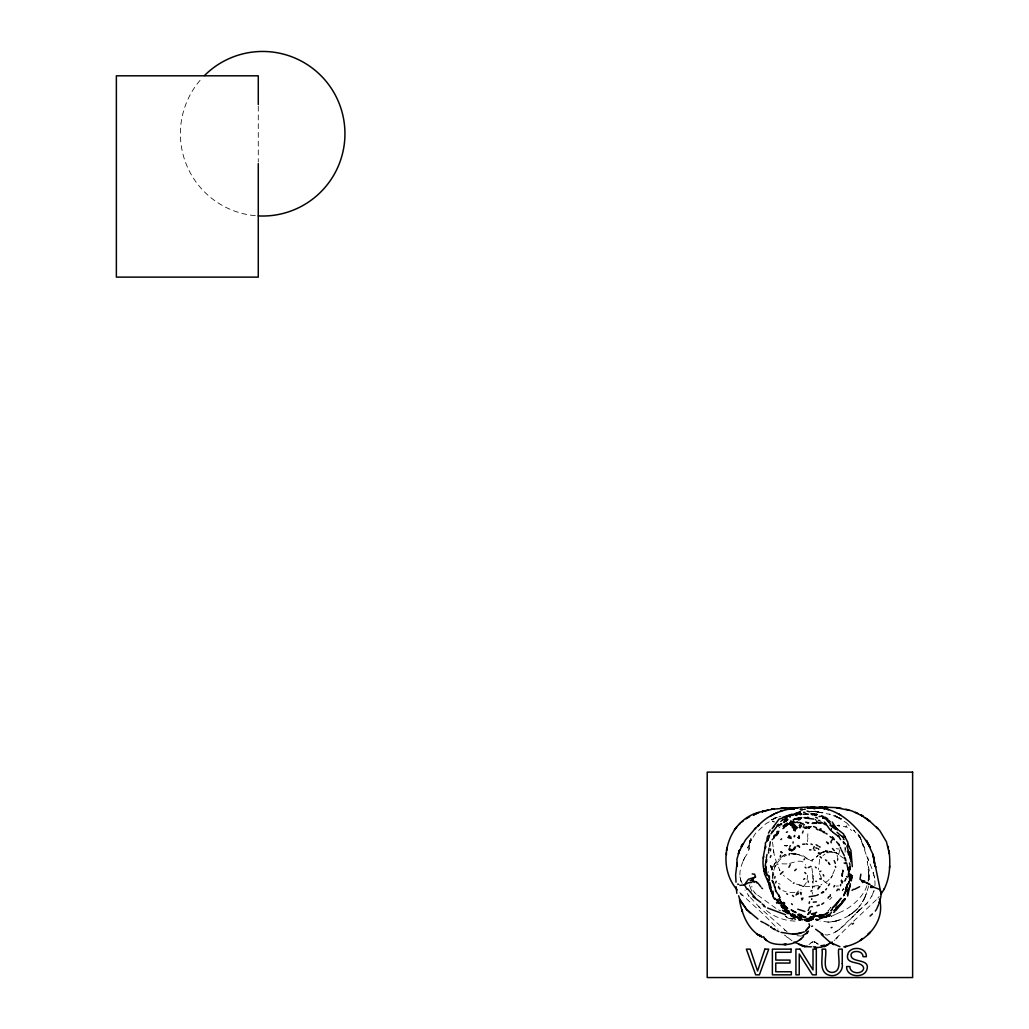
<?xml version="1.0" encoding="UTF-8"?>
<svg xmlns="http://www.w3.org/2000/svg" width="1029" height="1029" viewBox="0 0 1029 1029"><rect width="100%" height="100%" fill="white"/><g stroke="black" fill="none" stroke-linecap="round" stroke-linejoin="round"><path stroke-width="0.75" stroke-dasharray="5 3.75" d="M807.405 841.683L807.521 839.857M807.585 875.216L807.096 879.911M868.798 876.476L868.489 867.383M772.908 879.075C772.277 869.724 776.754 860.103 785.371 855.884M812.511 882.625L812.537 881.158M772.445 872.168L772.869 879.666M813.463 878.264L812.601 888.323M869.556 879.821L869.325 870.778L867.254 861.453L868.682 873.415L868.244 881.068M742.218 883.384C737.42 875.113 740.919 865.723 744.636 857.839L748.134 852.449L749.138 848.05M874.946 885.737C875.718 874.856 870.302 864.965 866.392 855.215L866.714 856.192L859.614 836.281L860.398 838.12M773.538 872.399L773.718 875.37M811.971 899.719L812.061 898.767M835.329 914.511L830.982 916.492M811.649 899.719L811.791 898.278M873.389 873.299L873.48 872.579L872.978 873.235M845.092 852.153L845.195 847.87M810.466 910.601L810.337 912.016M868.309 880.683L868.746 875.293L868.206 880.965M807.804 839.149L807.945 838.262M812.048 861.659L812.228 860.63M839.741 849.838L837.323 860.784M846.095 878.419L845.233 881.133L846.378 878.65M810.003 913.919L810.466 912.299M812.807 879.1L811.817 870.547M749.073 849.517L749.948 840.539L749.832 842.648L755.479 833.374L765.512 823.985L777.127 817.077L775.133 817.991M868.746 885.995L865.479 895.86L866.778 892.477L866.277 893.867C861.003 910.446 844.024 921.804 826.943 922.151L829.348 922.164L819.984 921.084M811.058 910.562L810.453 911.72M873.878 891.32L874.071 890.638L871.19 897.352L872.155 895.513L867.421 902.742L839.072 929.637L845.619 923.991M866.92 885.647C863.087 897.764 849.735 908.427 840.732 912.003M806.389 882.65L800.909 889.892M845.877 826.956L846.545 825.953L845.877 826.956L841.503 825.953M834.802 869.646L830.84 878.11L832.461 875.589L827.65 881.017L820.859 884.889M773.396 866.701L775.532 862.251L778.619 859.125M819.65 859.318L818.467 869.556M831.573 915.951L831.471 916.337M807.662 837.387L807.855 833.734M751.029 840.217L751.8 838.789M843.844 881.763L846.057 878.11M843.574 888.464L842.185 890.767L843.896 888.709M808.961 912.543L809.373 911.861L807.263 914.562M809.373 911.861L807.392 914.935M818.158 943.992L814.505 941.754L814.994 944.416M774.451 867.125C777.461 861.453 784.162 865.106 788.921 863.472M859.138 906.793L860.09 905.559M877.93 898.047L879.203 896.555M828.294 910.909L830.853 907.282L827.933 910.665M873.878 875.64L873.853 874.997M850.057 919.617L853.118 916.247L852.076 917.392M829.618 899.719L831.869 897.339M865.942 904.259L867.421 902.742M876.361 899.758L853.748 921.084L856.115 918.936M779.069 827.766L780.021 826.827M855.099 910.999L857.852 908.337M851.755 922.923L833.619 940.879L835.034 939.863M809.038 944.532L812.241 942.011L814.505 941.754M839.458 929.316L834.712 932.608M852.719 912.942L849.632 915.025L852.925 912.774M783.879 855.318L777.5 859.922M823.02 855.601L824.962 854.07M781.165 821.129L780.651 821.528L783.725 819.393L780.831 821.322M837.735 930.538L832.68 933.47L827.483 935.014L824.255 934.731L826.017 935.078L824.898 934.924M781.05 820.743L782.606 819.701L781.796 820.177M820.705 852.964L825.76 851.112M782.67 856.077L784.741 854.777M820.473 853.324L825.631 851.215M822.068 852.424L821.412 852.797L824.242 851.317M820.525 853.182L825.271 851.639M807.919 914.588L809.141 913.919M810.993 942.796L813.154 941.767M835.921 914.202L840.166 912.26M775.493 817.823L771.39 819.856L777.358 817.245M797.462 891.564L798.89 891.024M776.419 817.528L773.551 818.557L780.895 816.293M789.552 863.434C794.8 862.173 802.453 858.25 805.656 864.952M800.794 809.128L800.035 809.334L802.839 809.334L799.803 809.527M800.871 936.107L801.668 935.875M834.262 921.457L837.22 920.659M833.992 921.418L832.808 921.727L835.985 920.891M804.112 809.206L802.594 809.63L805.437 809.064M813.9 809.334L814.929 809.09M800.871 809.952L802.273 809.656L800.15 809.964M805.54 809.026L803.34 809.424L804.794 809.231M818.454 885.647L806.813 886.689L796.266 884.052L797.153 884.477M800.806 809.18L800.035 809.334L802.826 810.235M794.915 892.4L787.815 892.49L782.863 890.625M838.481 885.982L836.114 886.072M790.233 820.576L791.52 820.409M858.147 910.099L859.305 909.945M829.297 852.321C832.873 851.652 837.76 853.028 837.619 857.427M790.928 853.826L797.192 854.456L792.459 853.658L794.787 853.98M795.944 853.723L792.549 853.453L797.025 853.903L803.019 856.462M790.825 853.543L793.912 853.388L792.549 853.453M802.8 809.064L800.073 809.051M810.543 811.585L814.839 811.637M795.173 921.084C783.699 920.865 772.2 916.26 763.878 908.285M801.154 809.36L801.359 809.296M811.354 811.585L813.232 811.611M812.138 886.805L814.608 886.869M801.025 809.926L803.456 809.373L800.421 808.948M791.044 853.594L793.037 853.723M815.65 811.92L823.663 812.756L816.46 811.817M800.305 935.991L797.012 935.695M836.217 848.668L838.957 849.015M817.553 812.074L830.249 814.363L829.593 814.145L841.143 818.878L834.841 815.933L846.841 822.994M837.207 825.605L839.587 826.03L836.153 825.335M794.735 853.568L801.488 855.639M831.381 851.549L829.361 851.253L836.088 852.694L834.275 852.282L839.368 854.52L835.497 852.475L843.433 858.173M847.446 827.303L846.224 826.904M790.658 918.64L792.819 919.013L785.719 916.582L787.146 917.289L783.686 914.832M792.253 919.09L788.278 918.202L784.998 916.016M794.195 853.89L795.906 854.211M816.704 820.319L815.097 819.663L815.907 820.062M798.941 884.966L803.263 886.381L801.604 885.686M838.468 825.052L839.613 825.387M774.451 821.875L772.355 821.142L774.078 821.978M814.351 941.818L815.264 942.242M778.49 883.448L780.021 884.22M778.709 909.919L780.638 910.884M791.494 881.506L783.391 875.37M775.93 908.324L754.437 892.76M791.996 940.75L784.703 935.104L785.333 935.618M827.084 883.602L823.251 880.438M816.486 943.156L818.055 944.288M787.121 931.785L758.322 906.382L760.431 908.208M850.314 829.425L851.665 830.532M785.976 936.274L787.532 937.599M756.238 894.394L752.083 889.352L751.8 886.201M740.571 893.789L742.269 895.41L738.809 891.757L765.152 915.9L778.027 929.148M759.801 907.655L748.083 894.986L749.112 896.388L744.945 889.995M809.643 913.096L809.218 912.363M846.996 823.303L849.221 825.695M784.342 929.753L785.256 930.769M854.533 831.072L853.581 829.979L860.463 838.455L865.402 850.353L860.257 837.439M874.341 877.467L874.74 878.059L874.303 876.811M858.019 834.069L861.016 838.918L859.562 836.333M821.232 877.261L819.341 873.505M858.919 835.291L860.038 837.284M779.326 869.531L779.905 870.688L774.477 856.694L772.522 842.198M750.9 889.03L749.356 884.991M751.106 889.468L751.852 891.41M741.086 881.673L739.877 876.374M773.705 852.449L773.255 849.208M812.305 885.956L812.473 886.934M837.799 858.623L837.992 859.845M811.945 868.206L812.923 875.949M867.884 857.774L868.296 860.578M768.11 871.486L768.251 872.476M813.489 875.576L813.682 877.197M812.203 892.169L812.408 894.137M772.522 876.348L772.65 878.046M845.041 847.124L845.233 849.915M258.279 106.167L258.279 162.08M255.333 215.704A82.294 82.294 0 0 1 202.443 77.664M749.935 841.246L749.832 842.648L750.874 840.281L747.723 848.063L750.758 838.416L749.575 843.497L749.935 841.246M774.464 863.923L774.027 865.132L775.647 862.135L774.464 863.923M865.608 895.474L864.167 898.909L865.608 895.474M744.636 857.839L743.234 860.874L744.636 857.839M864.154 898.806L862.624 901.687L864.154 898.806M816.486 857.041L818.184 855.189L816.486 857.041M860.09 909.43L856.115 913.25L862.173 907.617L859.562 910.009L860.09 909.43M857.903 911.475L856.784 912.697L857.954 911.475M837.863 937.033L836.088 938.95L837.863 937.033M857.041 909.096L853.916 911.926L857.041 909.096M813.347 859.151L812.048 859.974L812.691 859.704C808.755 863.151 806.08 856.282 802.388 855.562L807.906 859.202L810.505 860L813.347 859.151M851.871 913.52L848.385 915.72L851.871 913.52M839.368 919.939L836.178 920.929L839.368 919.939M787.378 845.594L786.49 845.838L787.378 845.594M815.547 811.212L814.749 811.328L818.492 811.83L814.749 811.328L815.547 811.212M785.371 845.684L784.381 845.709L786.722 845.851L785.371 845.684M812.936 811.431L810.891 811.289L815.482 811.727L812.936 811.431M837.645 816.936L834.751 815.611L841.516 818.994L837.645 816.936"/><path stroke-width="1.5" d="M766.837 840.757L767.3 836.937M771.428 809.321L774.207 808.807L762.18 811.611L765.859 810.595L762.193 811.572L762.901 811.405C727.4 817.399 714.679 864.013 737.15 889.918M841.49 881.686L841.503 880.181L841.812 882.11M848.089 868.129L849.105 871.177L848.693 869.196L849.118 870.122M793.076 843.124L793.102 841.889M843.06 870.817L843.047 872.052L842.777 870.212M852.436 875.628L850.25 880.657M726.423 854.546L726.461 852.539M816.28 815.122L813.064 814.183L813.592 814.556M849.658 879.679L849.581 877.84L849.825 879.692M777.538 832.744L777.268 831.303L777.564 833.747L776.265 834.866L778.014 832.32M801.025 894.574L801.102 892.593L800.382 892.593M736.005 882.162L735.632 874.766L737.034 863.151L737.086 866.096L736.957 859.048L739.324 851.266L738.333 853.877L738.822 851.973L745.549 839.831L755.723 827.998L754.463 829.117M850.366 883.77L847.652 896.015M766.425 858.032L766.476 857.093M847.394 892.079L847.69 889.069M850.147 858.971L850.16 855.768L850.404 857.337L847.381 851.215M778.554 887.95L778.644 886.419M768.599 850.829L769.087 848.128M771.879 868.206L771.763 869.685L772.11 866.547M852.308 866.637L850.932 850.366L847.729 844.475M881.068 894.124L884.284 888.94L883.885 889.661C889.712 878.47 890.612 864.99 889.223 852.591L889.403 854.044L886.445 841.799L879.718 830.493L869.839 821.258L860.784 814.904M769.615 846.224L770.361 841.812M766 866.289L765.563 872.129L767.274 875.705M849.401 867.717L849.928 869.827L849.491 866.804M850.211 885.609L848.488 889.879M889.493 867.794L889.699 866.019M766.579 861.916L766.669 859.292M809.772 920.248L811.984 919.54L808.485 921.084L807.225 921.045L809.63 920.428L805.913 920.492L808.46 920.646L807.006 919.72L808.447 919.244L803.893 919.502M767.557 878.663L769.036 884.027L764.56 873.955L764.097 868.708L764.431 871.55C761.756 863.91 763.325 854.88 765.383 847.008L765.087 848.115L765.486 842.738L767.994 839.96M763.364 858.418L763.647 856.257M849.157 854.816L849.594 852.205M840.487 885.699L840.667 884.49M850.816 861.697L851.022 858.932L846.828 845.851M770.348 850.842L770.657 848.938M812.022 814.621L813.939 814.222L812.1 814.183M878.933 903.115L879.152 901.764M780.432 900.684L780.342 899.68M851.395 880.875L851.034 875.563M870.727 886.136L872.27 886.239M848.732 846.494L847.613 841.709M768.47 853.067L768.65 852.141M789.14 854.983L789.41 853.62M842.056 883.152L842.391 881.557M774.708 878.097L775.043 876.579M829.966 896.619L830.39 894.728M848.861 881.943L848.526 883.409L849.247 881.12M814.183 846.584L813.463 848.732M766.554 856.514L767.055 854.417M802.466 833.027L803.16 831.085M809.154 903.398L809.527 901.803M847.253 894.561L847.613 893.146M780.226 856.604L780.587 855.215M786.529 912.633L784.471 909.52L785.822 911.977L788.291 913.688M765.512 847.652L765.872 846.327M766.309 859.164L765.242 865.659L766.168 870.624M879.396 903.346L880.978 895.912L880.798 891.809M799.16 837.735L799.379 836.95L799.083 837.889L798.08 837.555L799.083 837.889M831.213 829.464L831.445 828.628M768.47 833.104L770.232 830.056M769.126 837.079L767.814 840.23M817.978 889.069L818.904 886.934M878.573 904.568L876.747 908.851M797.681 813.334L798.131 812.807L796.523 814.016L797.861 812.807L794.234 813.99M819.984 886.496L818.544 888.117M770.297 857.337L770.94 855.562M825.747 889.802L826.531 888.709M860.874 874.174L860 879.229L863.948 882.085M777.821 833.22L776.972 834.545M775.583 882.882L776.226 881.274M771.017 833.824L776.432 827.084M845.079 898.703L841.13 903.475M794.298 836.32L794.645 835.509L794.324 836.847M829.58 883.847L828.448 885.545M789.307 837.22L789.655 836.436M776.702 834.866L777.564 833.747L774.04 835.548L774.696 836.191M778.271 832.512L778.837 831.226M790.285 864.669L788.896 867.267M828.049 898.15L828.769 896.658M792.317 827.702L794.877 825.682L792.523 826.351M784.805 824.924L792.124 823.47M803.636 825.168L804.331 824.666M772.149 828.628L779.004 819.123L783.944 817.618M797.719 827.406L794.414 829.876L795.97 827.239L793.719 828.396L795.97 827.239M851.459 879.229L852.115 877.917M833.876 886.869L834.596 885.493M745.588 883.101L748.43 879.28L755.569 877.017L754.617 874.213L752.238 873.93M832.5 839.355L830.866 841.838L831.239 842.802M754.63 877.39L751.71 879.615L753.177 879.113M836.268 908.324L840.474 903.848M835.329 909.855L839.471 905.507L837.066 906.961L836.23 908.131L840.809 904.813L845.362 898.909L843.291 900.671L844.243 899.873M775.789 835.844L776.831 834.789M808.743 828.332L809.643 827.548L808.022 828.036L808.91 828.036M836.088 908.517L836.654 907.578L836.23 908.131M808.202 910.588L808.781 909.443M802.787 935.58L807.302 932.84L808.395 931.065M777.332 900.336L776.715 899.629L777.474 901.301L777.178 899.372L777.667 901.07L777.538 900.002M875.332 911.064L876.168 909.726M809.141 908.285L809.952 906.986M831.316 910.498L832.037 909.34M794.234 849.388L795.43 847.51M793.706 848.784L795.134 846.803M784.227 902.922L784.651 903.449L783.429 902.369L784.445 904.504L783.108 902.973M788.227 837.477L789.462 835.638L788.227 837.477L790.349 838.352M803.996 859.704L804.601 858.816M773.667 826.994L774.284 826.094M809.013 926.91L805.848 930.666M836.783 890.702L837.928 889.095M839.908 905.584L835.754 910.626M844.616 898.793L842.056 901.391M745.137 883.847L744.327 884.94L739.915 885.377M831.033 910.678L831.946 909.443M735.606 828.242L734.397 829.85L737.034 826.531M767.724 836.114L769.679 835.381M809.077 927.142L805.514 931.001M789.809 846.417L790.413 845.684M806.363 933.586L807.276 931.798L807.302 932.84M793.809 827.625L795.751 826.12M829.683 914.447L831.471 912.324M771.879 832.011L772.535 831.226M777.59 832.924L777.165 833.799M780.406 874.213L783.03 871.692M793.037 827.329L794.928 825.104M827.985 912.556L825.322 914.627L810.196 917.071L824.782 914.421L828.564 912.093M781.165 824.628L781.744 824.01L777.975 825.425M799.623 812.473L800.459 811.611L795.263 813.798L796.742 813.63M794.722 870.65L796.202 869.158M784.484 827.457L782.915 828.577M740.43 823.136L739.041 824.512M786.04 817.733L788.15 815.804L785.011 816.872M772.174 839.638L772.83 839.008M755.222 828.448L759.235 824.859L757.923 826.004C773.486 808.614 798.967 805.553 819.946 807.855L818.299 807.688C841.388 809.321 858.958 828.667 870.11 847.201L866.392 840.384L872.991 854.417L880.734 892.207L880.284 889.918M764.869 938.577C769.795 944.789 779.004 944.699 786.259 944.39L783.674 944.506C791.044 944.944 798.427 941.959 803.469 936.583M785.899 817.901L788.15 815.804M798.98 812.46L797.758 813.592L795.597 813.682M794.131 830.403L795.16 827.329M793.693 819.83L794.993 818.878M870.058 916.067L872.425 913.958M791.738 825.721L793.771 824.602M799.186 825.412L800.086 824.641M799.829 827.753L800.626 827.393M785.487 825.181L783.056 826.081L784.793 825.541L783.622 825.502M798.671 836.603L799.366 836.011L798.658 836.423M780.805 839.574L781.641 838.879M778.271 825.94L781.062 823.959M833.734 910.639L834.725 909.829M795.983 894.908L798.568 893.532M787.828 819.547L785.487 820.357M791.185 850.108L792.047 849.414M799.507 940.043L801.45 938.499M819.431 919.129L821.489 917.701L828.718 916.209M782.747 817.322L792.124 814.132M741.407 822.274L743.311 820.82M797.076 846.16L798.015 845.439M852.063 890.407L853.517 889.288M792.703 827.084L794.877 825.682M800.318 814.762L801.475 813.913M791.391 850.996L793.526 849.825M809.617 920.067L810.749 919.257L807.173 920.363L808.447 920.659M796.009 814.711L796.883 814.093M803.726 879.319L804.691 878.637M816.653 912.273L811.907 914.292L814.248 913.726M833.696 912.44L834.763 911.681M779.275 825.104L776.805 826.055M821.759 904.285L823.714 902.922M832.242 941.998L823.856 946.809M780.599 901.867L781.937 902.909L780.947 901.636M821.348 893.018L823.161 891.783M796.15 814.736L797.462 813.849M801.784 899.873L802.569 899.346M800.819 826.12L801.372 825.747L799.906 826.197M844.076 900.002L845.131 899.307M852.282 924.158L853.517 923.347M795.803 819.123L800.819 818.158M829.914 915.398L828.589 916.26L829.837 915.527M777.307 825.065L778.464 824.332M861.942 880.695L864.411 880.811L865.145 882.277L870.11 884.516M793.398 883.294L794.041 882.882M828.152 915.476L825.245 917.006L828.371 915.334M749.639 816.692L746.141 818.852M791.61 824.718L790.581 825.348L791.404 825.258M793.874 829.786L794.632 829.271M821.386 917.765L820.46 918.318M770.631 816.138L774.052 814.119M794.414 829.876L795.25 829.387M799.43 812.794L797.256 813.412M793.063 819.946L794.362 819.225M810.942 891.14L811.945 890.587M859.601 886.728L854.533 889.313M796.819 813.617L797.758 813.116M785.809 823.882L787.417 823.033M826.711 916.222C825.322 918.82 815.675 916.324 822.325 917.546L819.598 917.096M808.279 920.132L809.579 919.45M798.568 813.129L797.539 813.669L798.761 813.437M822.428 892.748L823.702 892.092M798.607 813.72L800.343 812.833M829.451 914.588L827.329 915.656L828.448 915.115M787.095 824.988L783.622 826.48M754.36 814.363L753.382 814.839M775.725 813.309L777.5 812.447M786.452 825.914L783.776 827.059M799.482 817.849L798.028 818.479L801.668 817.631L796.549 818.531M811.688 926.396L812.563 926.01M813.077 913.482L812.035 913.932L813.142 913.469M795.571 828.885L796.858 827.187L796.112 828.654L795.417 828.281M786.336 832.32L787.519 831.818M804.292 931.888L797.616 933.727L792.562 933.933L800.806 933.277M798.414 820.062L800.433 819.213M816.794 895.269L818.274 894.651M795.095 822.608L797.449 821.875M804.459 946.564L801.9 945.497L804.459 946.564L807.186 946.217M780.226 811.289L782.233 810.53M799.829 818.389L798.067 818.685M831.149 927.708L832.037 927.386M799.404 814.351L800.922 813.81M823.457 916.209L818.711 917.045M757.511 813.051L759.106 812.498M808.331 867.524L809.501 867.125M805.848 827.548L806.659 827.277L805.437 827.329M819.766 871.537L820.859 871.164M817 905.816L819.303 905.07M821.039 828.885L819.83 829.258L820.769 829.708M763.724 811.148L762.18 811.611M845.658 863.55L844.153 862.984M796.793 893.185L798.028 892.825M803.134 827.033L803.893 826.814M794.761 819.251L796.202 818.93M793.23 827.728L794.259 827.457M809.18 896.761L815.907 895.603M800.343 827.097L799.392 827.342L800.06 827.56M808.447 919.244L806.17 919.296M801.462 898.471L803.032 898.098M766.168 810.466L768.354 809.964M793.771 814.814L787.854 815.791L790.208 815.881M808.768 827.059L811.135 826.596M813.257 902.176L816.357 901.88M809.193 808.279L811.212 807.881L808.035 808.331M786.182 809.399L789.963 808.678M771.75 809.257L785.796 808.177L781.217 808.035L784.021 808.087M809.694 920.003L804.704 920.08L808.37 920.531M816.987 919.746L815.663 919.463L818.261 919.514M808.987 808.228L821.116 807.045L836.127 807.624L851.6 810.788L863.344 816.447L861.44 815.29L862.083 815.65M750.077 880.67L752.868 880.322M814.119 814.08L812.138 814.402L811.109 813.515L811.997 813.862M810.402 917.328L814.325 916.736L810.903 917.238M846.713 946.436L844.783 946.667C865.685 942.911 885.879 921.418 879.409 899.127M822.12 947.027L816.64 947.645M805.591 827.56L806.582 827.419M843.831 946.834L845.722 946.551M804.807 920.286L808.575 920.415M814.698 947.76L817.026 947.477M802.26 823.907L800.601 822.956M814.968 814.878L815.727 814.788L812.871 813.926M809.733 826.84L808.035 826.711M807.173 920.209L804.704 920.08M806.762 814.003L803.147 814.273M807.302 920.582L804.935 920.222L806.17 920.312M794.388 826.699L795.095 826.634M787.211 824.615L790.594 823.624L789.873 823.161L793.809 823.187M819.11 816.486L820.82 816.344M815.187 814.646L816.499 814.531M791.237 822.595L793.526 822.467L790.259 822.338L793.037 822.621M797.771 822.673L800.163 822.48M804.369 827.933L806.775 827.908M784.317 820.898L785.989 821.335L784.317 820.898L785.603 820.82M802.723 844.256L804.768 844.14M822.711 945.587L825.078 945.445L822.814 945.548M751.955 882.342L748.263 882.856L744.327 884.94L744.88 885.75M871.036 886.175L873.582 886.972M815.019 814.646L816.743 814.556M809.296 918.511L810.543 918.447L807.842 918.395M785.127 944.429L786.259 944.39M807.379 822.84L808.704 822.827L805.668 822.184M803.893 917.431L805.527 917.366M815.058 823.264L812.138 823.329L816.499 823.187L814.672 823.213L815.688 823.239M807.418 844.269L806.286 843.844M822.685 818.209L823.689 818.196M870.585 887.448L873.544 887.422M817.013 919.9L818.312 919.887M805.63 814.222L808.421 814.209M810.106 807.341L811.264 807.353M809.54 849.838L810.955 849.838M811.457 946.834L806.119 946.641M799.16 919.81L800.202 919.823L799.096 919.694M793.205 814.415L794.864 814.441M806.041 818.068L808.189 818.106L805.141 817.914L806.479 818.042M804.009 817.656L805.733 817.682M781.217 808.035L793.655 808.653L791.558 808.485M793.295 808.935L790.581 808.871L792.343 808.91M820.949 945.612L822.415 945.651M793.243 808.408L783.944 808.357L794.144 809.154M813.386 946.834L815.547 946.924M811.186 906.626L812.408 906.678M798.272 917.572L800.601 917.675L797.591 917.366M789.526 815.251L792.446 815.405M795.61 815.328L796.935 815.392M873.853 887.255L879.679 889.429M793.603 808.948L789.166 808.704L793.796 809.116M801.167 823.47L803.199 823.624M818.505 852.9L819.354 852.964M817.026 807.726L817.875 807.791L814.917 807.546M803.623 812.305L805.025 812.434M784.857 818.737L787.404 818.981M792.832 934.165L781.024 932.377M861.569 880.927L862.546 881.737M799.379 915.205L805.887 917.071M760.92 935.618L758.386 934.756L762.335 937.149M807.353 818.299L813.823 819.058M815.753 881.3L816.396 881.39M790.259 822.338L792.047 822.583M841.362 808.382L836.127 807.624M802.466 919.849L798.838 919.18M807.032 811.071L809.566 811.804M807.276 817.322L808.665 817.553M792.754 821.528L794.169 821.759M737.626 884.143L738.706 884.335M792.266 821.914L793.436 822.132M793.333 809.128L789.423 808.588L793.398 809.244M764.714 923.206L769.023 925.791M816.486 822.351L818.878 822.84M789.577 816.872L790.349 817.026M797.256 917.701L799.7 918.215M804.897 911.475L797.745 909.186M802.208 916.389L803.34 916.646M795.726 917.058L797.822 917.546M819.714 878.805L821.155 879.139L820.975 878.149M806.041 920.749L807.238 921.032M792.471 916.389L790.954 915.591L795.095 916.968L792.587 916.286M818.402 820.332L819.881 820.679M787.635 823.753L788.278 823.907M849.002 810.029L845.851 809.244M827.535 843.446L828.371 843.664M821.939 816.151L823.637 816.602M814.183 850.031L815.071 850.263M872.168 886.509L872.721 886.741M814.119 814.711L815.598 815.109M794.092 942.037L804.987 946.487M802.543 945.754L805.411 946.551M798.774 919.643L799.957 919.977M813.605 826.531L816.409 827.74M799.79 918.434L801.887 919.064M795.906 917.122L793.32 915.913M818.029 829.824L816.344 828.872M839.896 946.68L830.223 942.435L821.245 934.409M825.605 850.713L827.766 851.382M811.264 814.209L812.498 814.595M801.372 914.948L799.276 914.241L802.337 915.72M795.456 919.231L793.488 918.28M785.5 914.704L767.57 908.015M816.666 821.875L820.808 823.393M823.65 817.991L826.814 819.547M786.645 912.196L787.494 912.504L786.066 911.038M795.301 912.247L796.073 912.543L791.172 909.906L793.886 911.784M815.83 847.857L817.129 848.372M794.349 916.016L795.571 916.492L793.308 915.27M798.684 944.352L802.08 945.702M797.745 917.456L794.298 915.823L796.047 916.646M846.533 876.554L847.69 877.145M783.506 822.158L784.561 822.608M756.495 882.599L758.36 883.422M815.727 817.322L817.463 818.068M794.285 916.17L795.944 916.878M823.2 832.217L824.705 832.86M791.764 916.299L792.703 916.723M769.268 835.78L768.406 835.239M811.019 844.012L812.215 844.539M826.454 851.819L828.113 852.552M810.415 866.405L811.135 866.727M855.433 812.267L857.723 813.296M799.083 914.717L798.157 914.305L802.106 916.968L797.848 915.18M823.74 823.753L826.904 825.297L830.223 829.953M820.615 822.107L822.66 823.033M760.843 921.315L763.608 922.704M818.467 853.478L820.242 854.314M776.895 930.666L778.863 931.592M773.023 928.711L774.76 929.534M793.398 914.64L792.124 913.842L794.439 915.141M773.255 928.724L775.583 929.843M775.917 899.41C772.676 900.131 772.445 891.5 772.766 895.487M784.857 854.636L786.015 855.24M819.174 846.584L820.139 847.086M756.752 881.904L752.688 881.081L754.18 882.252M824.589 832.075L819.367 830.03M761.447 936.776C748.032 929.779 742.141 914.447 739.517 900.362M825.001 817.103L827.612 818.775M817.952 845.864L816.19 844.809M825.965 833.387L827.059 834.03M822.505 934.203L815.65 929.238M866.418 882.535L868.669 883.885M826.48 841.992L828.191 843.008M821.875 934.139L823.059 934.846M837.04 832.281L840.68 835.522M763.467 905.829L765.28 906.961M830.223 942.435L833.863 944.699M840.822 815.174L838.635 813.785M788.484 910.794L789.32 911.334M761.64 887.988L762.553 888.58M782.516 910.369L784.394 911.643M835.252 827.586L833.863 826.493L838.172 829.683M757.961 919.064L746.488 909.366L740.456 900.594M837.979 835.78L838.738 836.307M843.291 838.995L844.127 839.587M790.336 914.266L791.404 915.025M865.003 817.54L866.032 818.287M764.264 938.448L766.489 940.557L765.396 938.885M783.185 905.842L787.069 910.935L783.12 905.88L784.741 906.973L782.336 905.533L783.365 907.166M771.274 927.348L770.605 926.846L772.586 928.351M784.831 905.79L787.648 908.401M762.167 903.951L764.354 905.597M825.515 859.845L826.75 860.823M830.93 830.557L832.654 831.908M794.517 914.614L795.443 915.347M838.995 830.442L843.394 833.812L847.176 841.143M752.906 896.606L760.778 902.33M805.115 867.203L806.029 867.949M826.969 820.435L829.233 822.3M786.773 893.699L787.519 894.317M786.002 907.051L786.889 907.797L785.397 906.33M820.087 856.72L821.464 857.864M832.564 838.133L834.39 839.69M830.043 836.551L831.342 837.657M833.181 832.487L838.789 836.654L840.642 839.625M832.307 825.104L834.519 827.007M828.667 863.395L829.876 864.45M828.191 819.946L830.262 821.747M760.778 886.779L758.836 884.194M829.914 825.104L835.638 829.348M843.741 842.134L845.542 844.282M755.054 897.532L747.44 888.554M815.418 867.061L816.229 867.807M750.617 913.43L746.488 909.366M836.5 841.838L839.085 844.487M841.696 835.998L843.317 837.529M831.831 826.055L832.988 827.162M830.763 824.113L827.599 820.949M824.319 822.081L826.377 824.1M832.191 821.991L837.323 829.914M804.781 872.515L805.81 873.557M792.51 895.41L793.578 896.478M877.891 828.461L876.605 827.136M821.669 816.048L823.573 818.029M791.571 903.745L792.33 904.568M794.658 830.326L795.237 830.982L795.224 830.274M832.487 848.539L834.275 850.61M780.329 903.14L781.088 904.015M842.275 836.436L843.574 837.953M783.481 907.668L782.67 906.446L784.741 909.134L784.278 908.157M787.249 908.98L785.976 907.488L786.465 908.44M849.028 870.701L848.205 869.711L848.796 871.383M780.162 897.584L775.609 890.677L775.069 887.204M779.853 899.5L779.082 898.536L779.313 900.105M746.977 909.868L739.427 899.024M765.473 939.336L766.181 940.223M773.538 883.101L772.162 880.502L774.425 885.184M832.32 836.757L833.734 838.661M838.429 844.127L839.523 845.735M846.005 862.469L846.918 863.833M788.291 911.694L787.532 910.614M776.522 902.6L777.049 903.398M788.819 849.118L789.655 850.391M774.901 898.176L775.57 899.32M763.518 936.647L764.225 937.843M747.067 889.468L745.536 886.651M774.155 885.802L775.017 887.307M843.201 841.928L844.14 843.561M845.928 860.861L845.298 858.122M773.101 895.77L769.576 887.667L768.792 882.843L772.676 894.252M775.609 890.677L776.02 891.448M739.787 899.282L738.629 895.809M771.068 887.744L769.718 882.316M828.499 862.469L828.924 863.344M789.513 847.857L790.362 849.761M835.329 866.379L835.741 867.306M841.22 849.761L844.294 855.588M823.213 874.637L823.843 876.103M768.316 875.267L769.139 877.171L769.358 876.103L769.409 880.284M862.276 881.699L862.636 882.548M834.172 860.617L835.304 863.344M818.441 848.745L818.724 849.427M779.287 896.169L778.85 895.101L779.339 896.568M840.307 847.317L840.809 848.552M809 923.72L809.707 925.817M844.333 857.234L844.719 858.443M844.385 835.638L844.899 837.31M847.716 867.228L848.153 869.608M847.6 867.486L847.099 864.99M849.504 863.048L849.967 864.656M741.909 909.945L742.436 911.758L742.05 910.421M873.377 855.871L874.483 863.537L872.991 854.417M888.451 847.999L888.04 846.327M808.112 881.081L808.37 882.136M773.281 894.484L772.972 891.23M766.901 874.611L766.386 872.168L766.502 872.824M848.436 853.813L848.591 854.61M849.079 875.872L849.247 876.862L848.886 874.637M736.841 893.339L736.134 886.754M849.967 865.826L850.301 867.794M770.67 865.685L770.927 867.228M779.673 888.143L779.828 889.146M850.559 874.123L850.7 875.126M790.851 836.911L791.057 838.506M848.642 872.438L848.462 875.756L848.822 872.965M839.098 889.223L839.149 889.905M845.311 859.652L845.323 860.308M258.279 104.572L258.279 75.812L116.367 75.812L116.367 277.123L258.279 277.123L258.279 163.688M204.475 75.554A82.294 82.294 0 0 1 339.506 104.302A82.294 82.294 0 0 1 258.266 215.91M842.391 873.145L842.224 876.001L842.391 873.145M849.813 867.396L850.263 869.081L849.813 867.396M842.249 963.568C843.561 971.106 836.513 977.499 829.13 975.209C817.991 972.109 823.29 957.073 822.017 949.137L825.554 949.137C827.149 955.542 821.052 971.402 831.844 972.456C843.304 972.058 837.272 955.697 838.712 949.137L842.249 949.137L842.249 963.568M847.639 954.745C845.285 965.639 862.263 960.121 863.704 968.199C862.675 975.055 849.427 973.884 849.903 966.54L846.635 966.54C845.967 977.228 863.974 978.875 866.907 969.614C870.56 957.42 849.671 963.916 851.124 954.192A4.232 4.232 0 0 1 853.916 951.825C857.62 950.732 862.997 952.031 863.087 956.674L866.354 956.674C866.842 946.757 849.504 945.394 847.639 954.745M726.834 848.063L726.628 850.327L726.834 848.063M773.885 836.976L773.744 838.056L773.885 836.976M847.343 884.979L845.697 889.005L847.819 883.795L845.465 889.866L847.343 884.979M845.439 892.053L843.613 895.68L846.571 889.017L845.439 892.053M847.189 885.905L846.764 887.139L847.189 885.905M764.856 949.137L757.563 971.016L750.192 949.137L746.347 949.137L755.698 974.823L759.389 974.823L768.753 949.137L764.856 949.137M739.555 850.07L739.195 851.099L739.568 850.108M791.044 823.65L792.394 823.56L791.044 823.65M837.439 902.973L836.178 905.147L832.332 908.041L841.04 898.214L837.439 902.973M741.69 845.761L741.112 846.764L742.681 844.102L741.69 845.761M794.144 825.155L792.394 825.978L794.144 825.155M870.238 932.223L867.743 934.654L870.238 932.223M861.659 939.143L860.308 940.313L862.456 938.512L861.659 939.143M814.209 914.022L813.039 914.704L815.47 913.752L814.209 914.022M757.55 813.09L753.82 814.775L757.55 813.09M828.139 944.493L825.567 945.831L828.139 944.493M813.18 918.936L809.27 918.897L813.18 918.936M817.875 915.861L816.692 916.157L819.997 915.437L817.875 915.861M811.855 807.701L809.386 808.177L815.084 807.482L810.312 807.392L813.99 807.456L811.855 807.701M817.065 814.518L814.672 814.634L817.065 814.518M808.151 807.508L806.89 807.662L808.151 807.508M797.771 807.816L792.497 808.357L797.771 807.816M786.066 819.624L784.432 819.714L787.468 819.843L786.066 819.624M825.991 807.019L824.718 807.032L826.699 807.006L825.991 807.019M792.896 808.588L788.947 808.575L792.896 808.588M912.633 772.123L707.206 772.123L707.206 977.55L912.633 977.55L912.633 772.123M791.095 949.137L772.38 949.137L772.38 974.823L791.352 974.823L791.352 971.762L775.763 971.762L775.763 963.054L789.938 963.054L789.938 960.083L775.763 960.083L775.763 952.288L791.095 952.288L791.095 949.137M800.035 949.137L795.919 949.137L795.919 974.823L799.237 974.823L799.237 954.037L812.408 974.823L816.306 974.823L816.306 949.137L813 949.137L813 969.948L800.035 949.137M820.036 807.405L819.393 807.392L822.853 807.482L820.036 807.405M824.075 808.498L822.081 808.151L825.014 808.665L824.075 808.498M792.356 808.691L791.597 808.562L793.745 808.961L792.356 808.691M781.989 852.668L781.011 851.922L781.989 852.668M827.638 809.334L826.827 809.103L828.538 809.643L827.638 809.334M760.315 935.953L757.087 934.152L760.315 935.953M778.889 902.536L778.04 902.086L779.365 903.591L778.889 902.536M782.773 907.295L782.04 906.871L783.275 908.234L780.934 905.417L782.773 907.295M785.14 906.922L783.481 905.559L785.14 906.922M788.767 912.659L787.88 912.028L790.028 913.675L788.767 912.659M869.261 820.795L867.048 819.058L869.839 821.258L869.261 820.795M781.384 903.475L780.741 902.96L782.079 904.311L781.384 903.475M778.914 902.292L778.284 901.751L779.39 903.153L778.914 902.292M788.523 913.199L787.018 911.411L788.523 913.199M799.482 846.983L799.006 846.25L799.482 846.983M772.432 892.876L771.158 890.895L772.38 892.825M875.705 867.074L875.01 865.672L875.705 867.074M851.215 876.837L850.674 874.753L851.395 878.071L851.215 876.837M850.044 854.855L849.594 852.436L850.044 854.855M888.94 850.507L889.095 851.922L888.94 850.507M848.835 874.071L848.719 873.145L848.784 874.084"/></g></svg>
